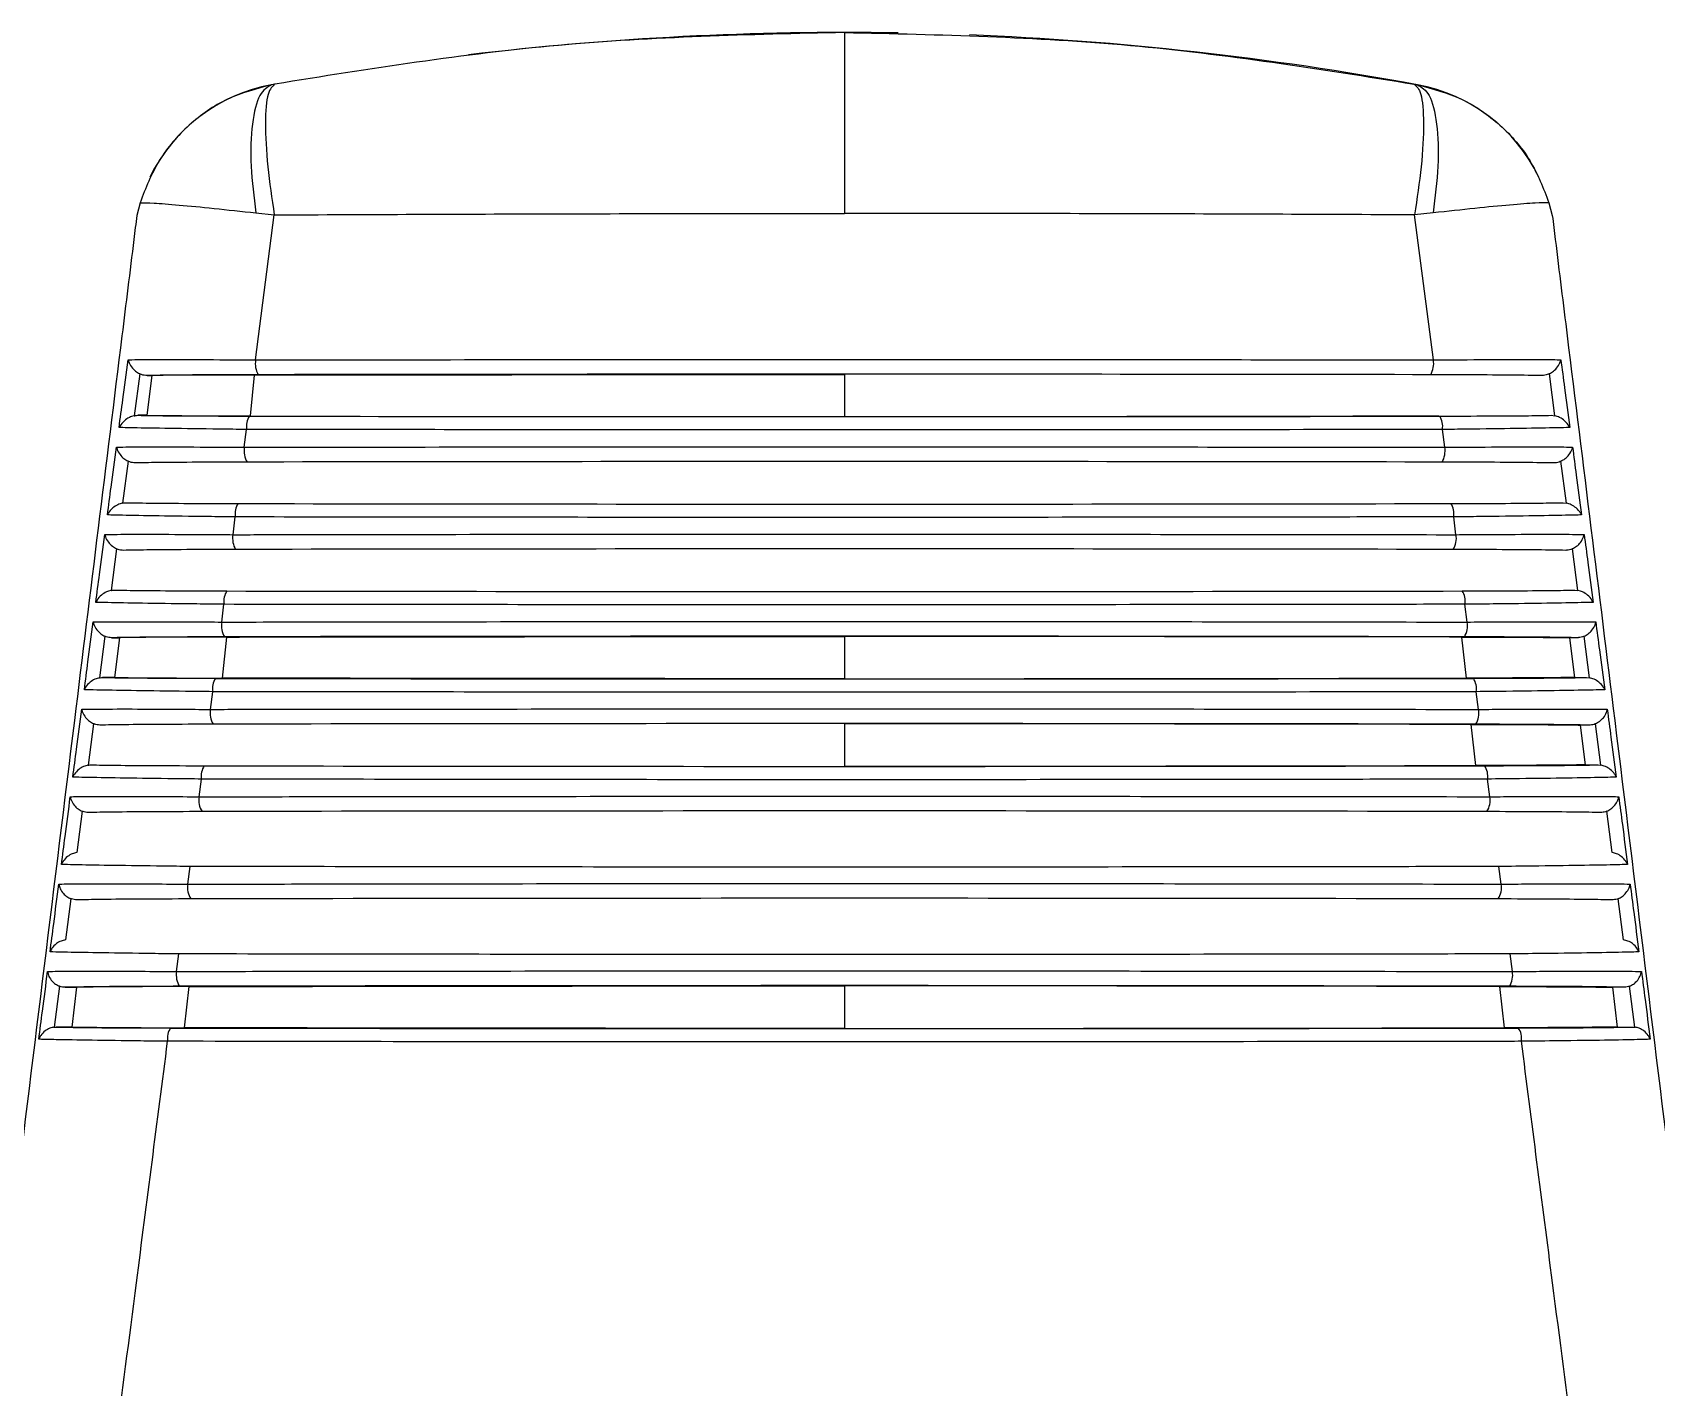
# Model space of a CAD drawing. Extents: x 7 to 135, y 1 to 99.
# Drawn here: x 128.27 to 129.423, y 49.373 to 50.335 of the extents above; entities that cross this region are included whole.
import ezdxf

# ---------------------------------------------------------------- set-up
doc = ezdxf.new("R2010")
doc.units = 0
doc.header["$MEASUREMENT"] = 0
doc.layers.add('OBJECT', color=7, linetype='CONTINUOUS')

msp = doc.modelspace()

# ---------------------------------------------------------------- linework, layer by layer
at = {"layer": 'OBJECT'}
for p, q in [((128.4423, 50.2979), (128.4399, 50.2974)), ((129.2509, 50.2979), (129.2533, 50.2974)), ((128.3537, 50.2319), (128.3537, 50.2319)), ((129.3395, 50.2319), (129.3396, 50.2319)), ((128.3466, 50.2137), (128.3443, 50.2046)), ((129.3466, 50.2137), (129.349, 50.2046)), ((128.4286, 50.1022), (128.4419, 50.2051)), ((128.4288, 50.2065), (128.4419, 50.2051)), ((129.2645, 50.2065), (129.2513, 50.2051)), ((129.2646, 50.1022), (129.2513, 50.2051)), ((128.3464, 50.0924), (128.3424, 50.0626)), ((128.3549, 50.0911), (128.3514, 50.0629)), ((128.3516, 50.0911), (128.3549, 50.0911)), ((128.4249, 50.0625), (128.4279, 50.0915)), ((128.8466, 50.0919), (128.8466, 50.0621)), ((129.3508, 50.0626), (129.3469, 50.0924)), ((128.3514, 50.0629), (128.345, 50.0629)), ((129.3482, 50.0629), (129.3508, 50.0626)), ((128.4206, 50.0402), (128.4222, 50.0529)), ((129.2726, 50.0402), (129.271, 50.0529)), ((128.3381, 50.0303), (128.3342, 50.0006)), ((129.3591, 50.0006), (129.3551, 50.0303)), ((129.3566, 50.0009), (129.3591, 50.0006)), ((128.4126, 49.9782), (128.4142, 49.9908)), ((129.2806, 49.9782), (129.279, 49.9908)), ((128.3299, 49.9682), (128.326, 49.9387)), ((129.3672, 49.9387), (129.3633, 49.9682)), ((129.365, 49.9389), (129.3672, 49.9387)), ((128.4046, 49.9162), (128.4062, 49.9288)), ((129.2886, 49.9162), (129.287, 49.9288)), ((128.3217, 49.9061), (128.3179, 49.8767)), ((128.3264, 49.9051), (128.332, 49.9051)), ((128.332, 49.9051), (128.3286, 49.8769)), ((128.4052, 49.8764), (128.4083, 49.9056)), ((128.8466, 49.906), (128.8466, 49.876)), ((129.288, 49.8764), (129.2849, 49.9056)), ((129.3668, 49.9051), (129.3612, 49.9051)), ((129.3612, 49.9051), (129.3647, 49.8769)), ((129.3754, 49.8767), (129.3715, 49.9061)), ((128.3286, 49.8769), (128.3199, 49.8769)), ((128.3966, 49.8542), (128.3982, 49.8668)), ((129.2967, 49.8542), (129.295, 49.8668)), ((129.3647, 49.8769), (129.3733, 49.8769)), ((129.3733, 49.8769), (129.3754, 49.8767)), ((128.3136, 49.8441), (128.3098, 49.8147)), ((128.8466, 49.844), (128.8466, 49.814)), ((129.2947, 49.8144), (129.2915, 49.8436)), ((129.3751, 49.8431), (129.3688, 49.8431)), ((129.3688, 49.8431), (129.3723, 49.8149)), ((129.3834, 49.8147), (129.3796, 49.8441)), ((129.3723, 49.8149), (129.3816, 49.8149)), ((129.3816, 49.8149), (129.3834, 49.8147)), ((128.3886, 49.7923), (128.3902, 49.8048)), ((129.3047, 49.7923), (129.303, 49.8048)), ((128.3055, 49.782), (128.3017, 49.7527)), ((129.3915, 49.7527), (129.3877, 49.782)), ((128.3806, 49.7303), (128.3822, 49.7428)), ((129.3127, 49.7303), (129.3111, 49.7428)), ((128.2975, 49.7199), (128.2937, 49.6908)), ((129.3995, 49.6908), (129.3958, 49.7199)), ((128.3726, 49.6683), (128.3742, 49.6808)), ((129.3207, 49.6683), (129.3191, 49.6808)), ((128.2895, 49.6579), (128.2857, 49.6288)), ((128.2934, 49.6571), (128.3016, 49.6571)), ((128.3016, 49.6571), (128.2981, 49.6289)), ((128.3782, 49.6284), (128.3815, 49.6576)), ((128.8466, 49.6581), (128.8466, 49.6279)), ((129.315, 49.6284), (129.3118, 49.6576)), ((129.3998, 49.6571), (129.3917, 49.6571)), ((129.3917, 49.6571), (129.3951, 49.6289)), ((129.4075, 49.6288), (129.4038, 49.6579)), ((128.2981, 49.6289), (128.2871, 49.6289)), ((129.3951, 49.6289), (129.4061, 49.6289)), ((129.4061, 49.6289), (129.4075, 49.6288))]:
    msp.add_line(p, q, dxfattribs=at)
for centre, radius, start, end in [((128.8466, 48.0845), 2.25, 89.0318, 96.8113), ((128.8466, 48.0845), 2.25, 79.5863, 87.7412), ((128.4616, 50.1794), 0.12, 100.4137, 154.0782), ((129.2316, 50.1794), 0.12, 25.9218, 79.5863), ((128.4444, 50.0996), 0.016, 170.6772, 209.7359), ((129.2488, 50.0996), 0.016, 330.2622, 9.3246), ((128.4361, 50.055), 0.014, 148.3132, 188.7642), ((129.2572, 50.055), 0.014, 351.2313, 31.6913), ((128.4362, 50.0376), 0.0158, 170.5527, 210.2129), ((129.2571, 50.0376), 0.0158, 329.7863, 9.448), ((128.4279, 49.993), 0.0138, 147.8169, 188.8724), ((129.2654, 49.993), 0.0138, 351.1276, 32.1831), ((128.4279, 49.9756), 0.0156, 170.4369, 210.6808), ((129.2653, 49.9756), 0.0156, 329.3158, 9.5665), ((128.4197, 49.931), 0.0136, 147.3315, 188.9736), ((129.2736, 49.931), 0.0136, 351.0293, 32.6656), ((128.4197, 49.9136), 0.0153, 170.3163, 211.1532), ((129.2735, 49.9136), 0.0153, 328.8463, 9.6873), ((128.4115, 49.8689), 0.0135, 146.8546, 189.0669), ((129.2817, 49.8689), 0.0135, 350.9316, 33.1487), ((128.4115, 49.8517), 0.0152, 170.2017, 211.613), ((129.2817, 49.8517), 0.0152, 328.3837, 9.8001), ((128.4033, 49.8069), 0.0133, 146.3755, 189.1595), ((129.2899, 49.8069), 0.0133, 350.8383, 33.6234), ((128.4033, 49.7897), 0.015, 170.0902, 212.0722), ((129.2899, 49.7897), 0.015, 327.9289, 9.9086), ((128.3951, 49.7277), 0.0148, 169.9789, 212.531), ((129.2981, 49.7277), 0.0148, 327.4697, 10.0235), ((128.3869, 49.6657), 0.0146, 169.8688, 212.985), ((129.3063, 49.6657), 0.0146, 327.0146, 10.1332), ((128.3788, 49.6209), 0.0128, 144.9665, 189.4327), ((129.3144, 49.6209), 0.0128, 350.5644, 35.0348)]:
    msp.add_arc(centre, radius, start, end, dxfattribs=at)
for centre, major_axis, start_param, end_param in [((128.8466, 50.0729), (2.1942, 0), 1.380004, 1.761588), ((128.8466, 50.0811), (2.1948, 0), 4.518704, 4.906074), ((128.8466, 50.0109), (2.1975, 0), 1.376591, 1.765002), ((128.8466, 50.0191), (2.1981, 0), 4.515292, 4.909486), ((128.8466, 49.9489), (2.2007, 0), 1.373185, 1.768407), ((128.8466, 49.9571), (2.2013, 0), 4.511889, 4.912889), ((128.8466, 49.8869), (2.204, 0), 1.369788, 1.771804), ((128.8466, 49.8951), (2.2046, 0), 4.508493, 4.916285), ((128.8466, 49.8249), (2.2072, 0), 1.366399, 1.775193), ((128.8466, 49.8331), (2.2078, 0), 4.505106, 4.919672), ((128.8466, 49.7629), (2.2105, 0), 1.363019, 1.778574), ((128.8466, 49.7009), (2.2137, 0), 1.359646, 1.781947), ((128.8466, 49.6389), (2.217, 0), 1.356281, 1.785312), ((128.8466, 49.6471), (2.2176, 0), 4.494993, 4.929785)]:
    msp.add_ellipse(centre, major_axis=major_axis, ratio=0.008727, start_param=start_param, end_param=end_param, dxfattribs=at)
for points, knots in [([(128.8466, 50.3345), (128.7788, 50.333), (128.6432, 50.3299), (128.5093, 50.3086), (128.4423, 50.2979)], [0, 0, 0, 0, 0.5, 1, 1, 1, 1]), ([(128.8466, 50.3345), (128.8466, 50.3327), (128.8466, 50.3291), (128.8466, 50.2996), (128.8466, 50.2566), (128.8466, 50.2225), (128.8466, 50.2061)], [0, 0, 0, 0, 0.240772, 0.499999, 0.759228, 1, 1, 1, 1]), ([(128.8466, 50.3345), (128.9144, 50.333), (129.05, 50.3299), (129.1839, 50.3086), (129.2509, 50.2979)], [0, 0, 0, 0, 0.4999999, 1, 1, 1, 1]), ([(128.4399, 50.2974), (128.4293, 50.2946), (128.4079, 50.2889), (128.3806, 50.2697), (128.3586, 50.2446), (128.3506, 50.224), (128.3466, 50.2137)], [0, 0, 0, 0, 0.249997, 0.5, 0.749997, 1, 1, 1, 1]), ([(128.4399, 50.2974), (128.437, 50.2957), (128.4308, 50.2921), (128.4257, 50.271), (128.4246, 50.2412), (128.4274, 50.2178), (128.4288, 50.2065)], [0, 0, 0, 0, 0.241561, 0.500001, 0.75844, 1, 1, 1, 1]), ([(128.4423, 50.2979), (128.4406, 50.2963), (128.4368, 50.293), (128.4351, 50.2716), (128.4366, 50.2409), (128.4402, 50.2168), (128.4419, 50.2051)], [0, 0, 0, 0, 0.24117, 0.499999, 0.758832, 1, 1, 1, 1]), ([(129.2509, 50.2979), (129.2527, 50.2963), (129.2564, 50.293), (129.2581, 50.2716), (129.2566, 50.2409), (129.253, 50.2168), (129.2513, 50.2051)], [0, 0, 0, 0, 0.2411698, 0.499999, 0.7588316, 1, 1, 1, 1]), ([(129.2533, 50.2974), (129.2563, 50.2957), (129.2624, 50.2921), (129.2675, 50.271), (129.2687, 50.2412), (129.2658, 50.2178), (129.2645, 50.2065)], [0, 0, 0, 0, 0.2415616, 0.5000007, 0.7584403, 1, 1, 1, 1]), ([(129.2533, 50.2974), (129.264, 50.2946), (129.2853, 50.2889), (129.3127, 50.2697), (129.3347, 50.2446), (129.3426, 50.224), (129.3466, 50.2137)], [0, 0, 0, 0, 0.249999, 0.5, 0.749997, 1, 1, 1, 1]), ([(128.3466, 50.2137), (128.3493, 50.2137), (128.3548, 50.2137), (128.3735, 50.2122), (128.3982, 50.2099), (128.4186, 50.2076), (128.4288, 50.2065)], [0, 0, 0, 0, 0.25, 0.499999, 0.75, 1, 1, 1, 1]), ([(129.3466, 50.2137), (129.3439, 50.2137), (129.3385, 50.2137), (129.3197, 50.2122), (129.295, 50.2099), (129.2747, 50.2076), (129.2645, 50.2065)], [0, 0, 0, 0, 0.25, 0.499999, 0.750001, 1, 1, 1, 1]), ([(128.3443, 50.2046), (128.3436, 50.1989), (128.3401, 50.1705), (128.3253, 50.0511), (128.2969, 49.8213), (128.2714, 49.6142), (128.2571, 49.4981)], [0, 0, 0, 0, 0.024147, 0.120738, 0.507103, 1, 1, 1, 1]), ([(128.4419, 50.2051), (128.5085, 50.2054), (128.6425, 50.206), (128.7782, 50.2061), (128.8466, 50.2061)], [0, 0, 0, 0, 0.496375, 1, 1, 1, 1]), ([(129.2513, 50.2051), (129.1848, 50.2054), (129.0508, 50.206), (128.915, 50.2061), (128.8466, 50.2061)], [0, 0, 0, 0, 0.496376, 1, 1, 1, 1]), ([(129.349, 50.2046), (129.3497, 50.1989), (129.3532, 50.1705), (129.368, 50.0511), (129.3964, 49.8213), (129.4219, 49.6142), (129.4362, 49.4981)], [0, 0, 0, 0, 0.024147, 0.120738, 0.507103, 1, 1, 1, 1]), ([(128.3317, 50.0542), (128.3326, 50.0608), (128.3348, 50.0768), (128.3369, 50.0929), (128.3382, 50.1023)], [0, 0, 0, 0, 0.41232, 1, 1, 1, 1]), ([(128.3382, 50.1023), (128.339, 50.1023), (128.3422, 50.1024), (128.3529, 50.1025), (128.3759, 50.1025), (128.4049, 50.1024), (128.4233, 50.1022), (128.4286, 50.1022)], [0, 0, 0, 0, 0.057678, 0.219414, 0.543376, 0.867764, 1, 1, 1, 1]), ([(128.3382, 50.1023), (128.3382, 50.1023), (128.3383, 50.1019), (128.3387, 50.1002), (128.3402, 50.0975), (128.343, 50.0943), (128.3453, 50.093), (128.3464, 50.0924)], [0, 0, 0, 0, 0.008627, 0.099964, 0.471208, 0.763076, 1, 1, 1, 1]), ([(128.4286, 50.1022), (128.4352, 50.1022), (128.4679, 50.1023), (128.6064, 50.1024), (128.8102, 50.1026), (129.0573, 50.1025), (129.1955, 50.1023), (129.2646, 50.1022)], [0, 0, 0, 0, 0.023792, 0.118973, 0.500647, 0.750324, 1, 1, 1, 1]), ([(129.2646, 50.1022), (129.2711, 50.1022), (129.2908, 50.1024), (129.3205, 50.1025), (129.3418, 50.1025), (129.3515, 50.1024), (129.3542, 50.1023), (129.3551, 50.1023)], [0, 0, 0, 0, 0.161731, 0.488574, 0.814945, 0.942319, 1, 1, 1, 1]), ([(129.3469, 50.0924), (129.3479, 50.093), (129.3502, 50.0943), (129.3531, 50.0975), (129.3545, 50.1002), (129.355, 50.1019), (129.3551, 50.1023), (129.3551, 50.1023)], [0, 0, 0, 0, 0.236933, 0.528789, 0.900033, 0.991373, 1, 1, 1, 1]), ([(129.3551, 50.1023), (129.3559, 50.0957), (129.3581, 50.0797), (129.3602, 50.0636), (129.3615, 50.0542)], [0, 0, 0, 0, 0.4123149, 1, 1, 1, 1]), ([(128.3516, 50.0911), (128.3503, 50.0912), (128.3485, 50.0914), (128.3468, 50.0921), (128.3464, 50.0924)], [0, 0, 0, 0, 0.730746, 1, 1, 1, 1]), ([(128.4305, 50.0917), (128.4185, 50.0916), (128.3946, 50.0916), (128.3674, 50.0914), (128.3564, 50.0912), (128.3516, 50.0911)], [0, 0, 0, 0, 0.361188, 0.722455, 1, 1, 1, 1]), ([(128.4279, 50.0915), (128.4167, 50.0915), (128.3926, 50.0914), (128.3687, 50.0913), (128.3575, 50.0912), (128.3549, 50.0911)], [0, 0, 0, 0, 0.393566, 0.855355, 1, 1, 1, 1]), ([(128.4279, 50.0915), (128.5057, 50.0916), (128.6443, 50.0918), (128.7849, 50.0919), (128.8466, 50.0919)], [0, 0, 0, 0, 0.56076, 1, 1, 1, 1]), ([(129.3416, 50.0911), (129.3352, 50.0912), (129.3224, 50.0914), (129.2935, 50.0916), (129.2722, 50.0916), (129.2627, 50.0917)], [0, 0, 0, 0, 0.357962, 0.715855, 1, 1, 1, 1]), ([(129.3469, 50.0924), (129.3467, 50.0923), (129.3454, 50.0917), (129.3436, 50.0912), (129.342, 50.0911), (129.3416, 50.0911)], [0, 0, 0, 0, 0.1123895, 0.7840846, 1, 1, 1, 1]), ([(128.3424, 50.0626), (128.3412, 50.0622), (128.3386, 50.0614), (128.335, 50.0588), (128.3328, 50.0562), (128.3319, 50.0546), (128.3317, 50.0542), (128.3317, 50.0542)], [0, 0, 0, 0, 0.2294396, 0.5216163, 0.9054698, 0.9917184, 1, 1, 1, 1]), ([(128.3424, 50.0626), (128.3427, 50.0626), (128.3436, 50.0628), (128.3445, 50.0629), (128.345, 50.0629)], [0, 0, 0, 0, 0.349949, 1, 1, 1, 1]), ([(128.345, 50.0629), (128.3512, 50.0628), (128.3637, 50.0626), (128.3926, 50.0624), (128.4143, 50.0624), (128.4242, 50.0623)], [0, 0, 0, 0, 0.352892, 0.705727, 1, 1, 1, 1]), ([(128.3514, 50.0629), (128.3604, 50.0628), (128.3785, 50.0626), (128.4065, 50.0625), (128.4222, 50.0625), (128.4249, 50.0625)], [0, 0, 0, 0, 0.453822, 0.907586, 1, 1, 1, 1]), ([(128.8466, 50.0621), (128.9059, 50.0621), (129.0474, 50.0621), (129.1871, 50.0624), (129.2684, 50.0625)], [0, 0, 0, 0, 0.418548, 1, 1, 1, 1]), ([(129.2691, 50.0623), (129.281, 50.0624), (129.3048, 50.0624), (129.3324, 50.0626), (129.3433, 50.0628), (129.3482, 50.0629)], [0, 0, 0, 0, 0.356145, 0.7123771, 1, 1, 1, 1]), ([(129.3615, 50.0542), (129.3615, 50.0542), (129.3613, 50.0546), (129.3604, 50.0562), (129.3583, 50.0588), (129.3546, 50.0614), (129.352, 50.0622), (129.3508, 50.0626)], [0, 0, 0, 0, 0.008279, 0.094533, 0.478373, 0.770554, 1, 1, 1, 1]), ([(128.4222, 50.0529), (128.4157, 50.0529), (128.3961, 50.0532), (128.3665, 50.0536), (128.345, 50.0539), (128.3353, 50.0541), (128.3326, 50.0542), (128.3317, 50.0542)], [0, 0, 0, 0, 0.16013, 0.482999, 0.805363, 0.942121, 1, 1, 1, 1]), ([(129.271, 50.0529), (129.2644, 50.0528), (129.2317, 50.0528), (129.0933, 50.0526), (128.8874, 50.0525), (128.6359, 50.0526), (128.4934, 50.0528), (128.4222, 50.0529)], [0, 0, 0, 0, 0.02343, 0.117165, 0.493038, 0.746519, 1, 1, 1, 1]), ([(129.3615, 50.0542), (129.3607, 50.0542), (129.3576, 50.0541), (129.3472, 50.0539), (129.3246, 50.0535), (129.2955, 50.0531), (129.2767, 50.0529), (129.271, 50.0529)], [0, 0, 0, 0, 0.057876, 0.218013, 0.538016, 0.858387, 1, 1, 1, 1]), ([(128.3235, 49.9922), (128.3243, 49.9988), (128.3265, 50.0148), (128.3286, 50.0309), (128.3299, 50.0403)], [0, 0, 0, 0, 0.412352, 1, 1, 1, 1]), ([(128.3299, 50.0403), (128.3307, 50.0403), (128.3338, 50.0404), (128.3441, 50.0405), (128.3667, 50.0405), (128.3959, 50.0404), (128.4148, 50.0402), (128.4206, 50.0402)], [0, 0, 0, 0, 0.057938, 0.217496, 0.537031, 0.856976, 1, 1, 1, 1]), ([(128.3299, 50.0403), (128.3299, 50.0403), (128.33, 50.0398), (128.3305, 50.0381), (128.332, 50.0353), (128.3348, 50.0322), (128.3371, 50.0309), (128.3381, 50.0303)], [0, 0, 0, 0, 0.0085547, 0.1229269, 0.4857848, 0.7693019, 1, 1, 1, 1]), ([(128.4206, 50.0402), (128.4272, 50.0402), (128.4599, 50.0403), (128.5983, 50.0405), (128.8047, 50.0406), (129.0574, 50.0405), (129.2009, 50.0403), (129.2726, 50.0402)], [0, 0, 0, 0, 0.023339, 0.116711, 0.491126, 0.745563, 1, 1, 1, 1]), ([(129.2726, 50.0402), (129.2791, 50.0403), (129.2988, 50.0404), (129.3284, 50.0405), (129.35, 50.0405), (129.3598, 50.0404), (129.3625, 50.0403), (129.3634, 50.0403)], [0, 0, 0, 0, 0.1595524, 0.4819915, 0.8039627, 0.9420582, 1, 1, 1, 1]), ([(129.3551, 50.0303), (129.3561, 50.0309), (129.3584, 50.0322), (129.3612, 50.0352), (129.3628, 50.038), (129.3633, 50.0398), (129.3634, 50.0403), (129.3634, 50.0403)], [0, 0, 0, 0, 0.22565, 0.506977, 0.868226, 0.991447, 1, 1, 1, 1]), ([(129.3634, 50.0403), (129.3642, 50.0337), (129.3664, 50.0177), (129.3685, 50.0016), (129.3698, 49.9922)], [0, 0, 0, 0, 0.412358, 1, 1, 1, 1]), ([(128.3432, 50.0291), (128.3419, 50.0292), (128.3401, 50.0294), (128.3385, 50.0301), (128.3381, 50.0303)], [0, 0, 0, 0, 0.750505, 1, 1, 1, 1]), ([(128.4225, 50.0297), (128.4106, 50.0296), (128.3867, 50.0296), (128.359, 50.0294), (128.3481, 50.0292), (128.3432, 50.0291)], [0, 0, 0, 0, 0.355594, 0.711271, 1, 1, 1, 1]), ([(129.3501, 50.0291), (129.3439, 50.0292), (129.3315, 50.0294), (129.3024, 50.0296), (129.2806, 50.0297), (129.2707, 50.0297)], [0, 0, 0, 0, 0.352325, 0.704579, 1, 1, 1, 1]), ([(129.3551, 50.0303), (129.355, 50.0302), (129.3537, 50.0296), (129.352, 50.0292), (129.3504, 50.0291), (129.3501, 50.0291)], [0, 0, 0, 0, 0.097595, 0.793516, 1, 1, 1, 1]), ([(128.3342, 50.0006), (128.333, 50.0003), (128.3304, 49.9995), (128.3268, 49.997), (128.3246, 49.9944), (128.3237, 49.9927), (128.3235, 49.9922), (128.3235, 49.9922)], [0, 0, 0, 0, 0.223274, 0.506284, 0.880313, 0.991816, 1, 1, 1, 1]), ([(128.3342, 50.0006), (128.3344, 50.0007), (128.3353, 50.0008), (128.3361, 50.0009), (128.3366, 50.0009)], [0, 0, 0, 0, 0.324157, 1, 1, 1, 1]), ([(128.3366, 50.0009), (128.3426, 50.0008), (128.3547, 50.0006), (128.3836, 50.0004), (128.4058, 50.0003), (128.4162, 50.0003)], [0, 0, 0, 0, 0.34753, 0.695, 1, 1, 1, 1]), ([(129.2771, 50.0003), (129.289, 50.0004), (129.3128, 50.0004), (129.3407, 50.0006), (129.3516, 50.0008), (129.3566, 50.0009)], [0, 0, 0, 0, 0.350807, 0.701699, 1, 1, 1, 1]), ([(129.3698, 49.9922), (129.3698, 49.9922), (129.3696, 49.9927), (129.3686, 49.9944), (129.3664, 49.997), (129.3628, 49.9995), (129.3602, 50.0003), (129.3591, 50.0006)], [0, 0, 0, 0, 0.008186, 0.119687, 0.493721, 0.776726, 1, 1, 1, 1]), ([(128.4142, 49.9908), (128.4077, 49.9909), (128.3881, 49.9911), (128.3586, 49.9915), (128.3369, 49.9919), (128.3271, 49.9921), (128.3243, 49.9922), (128.3235, 49.9922)], [0, 0, 0, 0, 0.158036, 0.476678, 0.794818, 0.94186, 1, 1, 1, 1]), ([(129.279, 49.9908), (129.2725, 49.9908), (129.2398, 49.9908), (129.1015, 49.9906), (128.8929, 49.9904), (128.6358, 49.9905), (128.4881, 49.9907), (128.4142, 49.9908)], [0, 0, 0, 0, 0.022991, 0.114968, 0.483793, 0.741896, 1, 1, 1, 1]), ([(129.3698, 49.9922), (129.369, 49.9922), (129.366, 49.9921), (129.3559, 49.9919), (129.3338, 49.9915), (129.3045, 49.9911), (129.2853, 49.9909), (129.279, 49.9908)], [0, 0, 0, 0, 0.058137, 0.216178, 0.531948, 0.848067, 1, 1, 1, 1]), ([(128.3152, 49.9302), (128.3161, 49.9368), (128.3182, 49.9529), (128.3204, 49.9689), (128.3216, 49.9783)], [0, 0, 0, 0, 0.412396, 1, 1, 1, 1]), ([(128.3216, 49.9783), (128.3224, 49.9783), (128.3254, 49.9784), (128.3354, 49.9785), (128.3576, 49.9785), (128.3869, 49.9784), (128.4063, 49.9783), (128.4126, 49.9782)], [0, 0, 0, 0, 0.0582017, 0.2156906, 0.5310154, 0.8467419, 1, 1, 1, 1]), ([(128.3216, 49.9783), (128.3216, 49.9783), (128.3217, 49.9777), (128.3222, 49.9759), (128.3238, 49.9731), (128.3266, 49.9701), (128.3289, 49.9688), (128.3299, 49.9682)], [0, 0, 0, 0, 0.008485, 0.145066, 0.499716, 0.775211, 1, 1, 1, 1]), ([(128.4126, 49.9782), (128.4191, 49.9782), (128.4518, 49.9783), (128.5901, 49.9785), (128.7993, 49.9786), (129.0574, 49.9785), (129.2062, 49.9783), (129.2806, 49.9782)], [0, 0, 0, 0, 0.022904, 0.114533, 0.481956, 0.740978, 1, 1, 1, 1]), ([(129.2806, 49.9782), (129.2871, 49.9783), (129.3068, 49.9784), (129.3363, 49.9785), (129.3582, 49.9785), (129.368, 49.9784), (129.3708, 49.9783), (129.3716, 49.9783)], [0, 0, 0, 0, 0.157481, 0.475731, 0.793521, 0.941795, 1, 1, 1, 1]), ([(129.3633, 49.9682), (129.3643, 49.9688), (129.3666, 49.97), (129.3694, 49.973), (129.371, 49.9759), (129.3715, 49.9777), (129.3716, 49.9783), (129.3716, 49.9783)], [0, 0, 0, 0, 0.220766, 0.494544, 0.847807, 0.991514, 1, 1, 1, 1]), ([(129.3716, 49.9783), (129.3725, 49.9717), (129.3746, 49.9557), (129.3767, 49.9396), (129.378, 49.9302)], [0, 0, 0, 0, 0.412389, 1, 1, 1, 1]), ([(128.3348, 49.9671), (128.3335, 49.9672), (128.3318, 49.9674), (128.3303, 49.968), (128.3299, 49.9682)], [0, 0, 0, 0, 0.771768, 1, 1, 1, 1]), ([(128.4146, 49.9677), (128.4026, 49.9677), (128.3787, 49.9676), (128.3508, 49.9674), (128.3398, 49.9672), (128.3348, 49.9671)], [0, 0, 0, 0, 0.350317, 0.700708, 1, 1, 1, 1]), ([(129.3585, 49.9671), (129.3525, 49.9672), (129.3405, 49.9674), (129.3114, 49.9676), (129.2891, 49.9677), (129.2787, 49.9677)], [0, 0, 0, 0, 0.347003, 0.693943, 1, 1, 1, 1]), ([(129.3633, 49.9682), (129.3632, 49.9681), (129.362, 49.9676), (129.3603, 49.9672), (129.3588, 49.9671), (129.3585, 49.9671)], [0, 0, 0, 0, 0.081375, 0.802659, 1, 1, 1, 1]), ([(128.326, 49.9387), (128.3249, 49.9383), (128.3223, 49.9376), (128.3187, 49.9352), (128.3165, 49.9326), (128.3155, 49.9308), (128.3153, 49.9302), (128.3152, 49.9302)], [0, 0, 0, 0, 0.217441, 0.491743, 0.85615, 0.991879, 1, 1, 1, 1]), ([(128.326, 49.9387), (128.3262, 49.9387), (128.327, 49.9388), (128.3277, 49.9389), (128.3283, 49.9389)], [0, 0, 0, 0, 0.293642, 1, 1, 1, 1]), ([(128.3283, 49.9389), (128.3341, 49.9388), (128.3457, 49.9386), (128.3747, 49.9384), (128.3974, 49.9383), (128.4082, 49.9383)], [0, 0, 0, 0, 0.342463, 0.684874, 1, 1, 1, 1]), ([(129.285, 49.9383), (129.2969, 49.9383), (129.3207, 49.9384), (129.3489, 49.9386), (129.3598, 49.9388), (129.365, 49.9389)], [0, 0, 0, 0, 0.345762, 0.691607, 1, 1, 1, 1]), ([(129.378, 49.9302), (129.378, 49.9302), (129.3777, 49.9308), (129.3768, 49.9326), (129.3745, 49.9352), (129.3709, 49.9376), (129.3684, 49.9383), (129.3672, 49.9387)], [0, 0, 0, 0, 0.008124, 0.143851, 0.508254, 0.782553, 1, 1, 1, 1]), ([(128.4062, 49.9288), (128.3997, 49.9289), (128.3801, 49.9291), (128.3507, 49.9295), (128.3287, 49.9299), (128.3189, 49.9301), (128.316, 49.9302), (128.3152, 49.9302)], [0, 0, 0, 0, 0.1560411, 0.4706595, 0.7847814, 0.941593, 1, 1, 1, 1]), ([(129.287, 49.9288), (129.2805, 49.9288), (129.2478, 49.9288), (129.1096, 49.9286), (128.8983, 49.9284), (128.6358, 49.9285), (128.4827, 49.9287), (128.4062, 49.9288)], [0, 0, 0, 0, 0.022568, 0.112852, 0.474885, 0.737443, 1, 1, 1, 1]), ([(129.378, 49.9302), (129.3772, 49.9302), (129.3744, 49.9301), (129.3646, 49.9299), (129.3429, 49.9295), (129.3135, 49.9291), (129.2937, 49.9289), (129.287, 49.9288)], [0, 0, 0, 0, 0.058404, 0.214451, 0.526194, 0.838269, 1, 1, 1, 1]), ([(128.3071, 49.8682), (128.3079, 49.8748), (128.31, 49.8909), (128.3122, 49.9069), (128.3134, 49.9163)], [0, 0, 0, 0, 0.412433, 1, 1, 1, 1]), ([(128.3134, 49.9163), (128.3142, 49.9163), (128.317, 49.9164), (128.3267, 49.9165), (128.3485, 49.9165), (128.378, 49.9164), (128.3978, 49.9163), (128.4046, 49.9162)], [0, 0, 0, 0, 0.058464, 0.213982, 0.525307, 0.837023, 1, 1, 1, 1]), ([(128.3134, 49.9163), (128.3134, 49.9163), (128.3135, 49.9157), (128.314, 49.9138), (128.3156, 49.9109), (128.3185, 49.9079), (128.3207, 49.9067), (128.3217, 49.9061)], [0, 0, 0, 0, 0.00832, 0.166407, 0.512968, 0.78086, 1, 1, 1, 1]), ([(128.4046, 49.9162), (128.4111, 49.9162), (128.4438, 49.9163), (128.582, 49.9165), (128.7938, 49.9167), (129.0575, 49.9166), (129.2116, 49.9163), (129.2886, 49.9162)], [0, 0, 0, 0, 0.0224838, 0.1124332, 0.4731191, 0.7365596, 1, 1, 1, 1]), ([(129.2886, 49.9162), (129.2951, 49.9163), (129.3147, 49.9164), (129.3443, 49.9165), (129.3663, 49.9165), (129.3762, 49.9164), (129.3791, 49.9163), (129.3798, 49.9163)], [0, 0, 0, 0, 0.155512, 0.469781, 0.783592, 0.941533, 1, 1, 1, 1]), ([(129.3715, 49.9061), (129.3725, 49.9067), (129.3747, 49.9079), (129.3776, 49.9108), (129.3792, 49.9137), (129.3797, 49.9156), (129.3798, 49.9163), (129.3798, 49.9163)], [0, 0, 0, 0, 0.21612, 0.482653, 0.828149, 0.991679, 1, 1, 1, 1]), ([(129.3798, 49.9163), (129.3807, 49.9097), (129.3828, 49.8937), (129.3849, 49.8776), (129.3862, 49.8682)], [0, 0, 0, 0, 0.412426, 1, 1, 1, 1]), ([(128.3264, 49.9051), (128.3251, 49.9052), (128.3235, 49.9054), (128.322, 49.906), (128.3217, 49.9061)], [0, 0, 0, 0, 0.794602, 1, 1, 1, 1]), ([(128.4066, 49.9057), (128.3947, 49.9057), (128.3708, 49.9056), (128.3425, 49.9054), (128.3316, 49.9052), (128.3264, 49.9051)], [0, 0, 0, 0, 0.345327, 0.690726, 1, 1, 1, 1]), ([(128.4083, 49.9056), (128.3939, 49.9055), (128.3666, 49.9055), (128.343, 49.9053), (128.3337, 49.9052), (128.332, 49.9051)], [0, 0, 0, 0, 0.47715, 0.907814, 1, 1, 1, 1]), ([(128.4083, 49.9056), (128.5021, 49.9057), (128.6473, 49.9059), (128.7944, 49.906), (128.8466, 49.906)], [0, 0, 0, 0, 0.645444, 1, 1, 1, 1]), ([(129.2849, 49.9056), (129.1912, 49.9057), (129.0459, 49.9059), (128.8988, 49.906), (128.8466, 49.906)], [0, 0, 0, 0, 0.645444, 1, 1, 1, 1]), ([(129.2849, 49.9056), (129.2993, 49.9055), (129.3267, 49.9055), (129.3502, 49.9053), (129.3596, 49.9052), (129.3612, 49.9051)], [0, 0, 0, 0, 0.477153, 0.907814, 1, 1, 1, 1]), ([(129.3668, 49.9051), (129.361, 49.9052), (129.3494, 49.9054), (129.3203, 49.9056), (129.2976, 49.9057), (129.2867, 49.9057)], [0, 0, 0, 0, 0.341978, 0.683892, 1, 1, 1, 1]), ([(129.3715, 49.9061), (129.3714, 49.9061), (129.3702, 49.9056), (129.3686, 49.9052), (129.3671, 49.9051), (129.3668, 49.9051)], [0, 0, 0, 0, 0.063501, 0.811422, 1, 1, 1, 1]), ([(128.3179, 49.8767), (128.3168, 49.8764), (128.3142, 49.8757), (128.3107, 49.8734), (128.3083, 49.8707), (128.3073, 49.8689), (128.3071, 49.8682), (128.3071, 49.8682)], [0, 0, 0, 0, 0.211947, 0.477979, 0.832969, 0.991961, 1, 1, 1, 1]), ([(128.3982, 49.8668), (128.3917, 49.8669), (128.3722, 49.8671), (128.3427, 49.8675), (128.3205, 49.8679), (128.3107, 49.8681), (128.3078, 49.8682), (128.3071, 49.8682)], [0, 0, 0, 0, 0.154143, 0.464927, 0.775223, 0.941323, 1, 1, 1, 1]), ([(128.3179, 49.8767), (128.3181, 49.8767), (128.3187, 49.8768), (128.3194, 49.8769), (128.3199, 49.8769)], [0, 0, 0, 0, 0.2573406, 1, 1, 1, 1]), ([(128.3199, 49.8769), (128.3256, 49.8768), (128.3368, 49.8766), (128.3658, 49.8764), (128.3889, 49.8763), (128.4002, 49.8763)], [0, 0, 0, 0, 0.3376748, 0.6752947, 1, 1, 1, 1]), ([(128.3286, 49.8769), (128.337, 49.8768), (128.3538, 49.8766), (128.3828, 49.8765), (128.4005, 49.8764), (128.4052, 49.8764)], [0, 0, 0, 0, 0.423007, 0.84596, 1, 1, 1, 1]), ([(129.295, 49.8668), (129.2885, 49.8668), (129.2558, 49.8667), (129.1177, 49.8665), (128.9038, 49.8664), (128.6357, 49.8665), (128.4774, 49.8667), (128.3982, 49.8668)], [0, 0, 0, 0, 0.02216, 0.110812, 0.466297, 0.733148, 1, 1, 1, 1]), ([(128.8466, 49.876), (128.7875, 49.876), (128.6392, 49.8761), (128.4931, 49.8763), (128.4052, 49.8764)], [0, 0, 0, 0, 0.399041, 1, 1, 1, 1]), ([(128.8466, 49.876), (128.9058, 49.876), (129.054, 49.8761), (129.2002, 49.8763), (129.288, 49.8764)], [0, 0, 0, 0, 0.399041, 1, 1, 1, 1]), ([(129.3647, 49.8769), (129.3563, 49.8768), (129.3395, 49.8766), (129.3105, 49.8765), (129.2927, 49.8764), (129.288, 49.8764)], [0, 0, 0, 0, 0.423008, 0.84596, 1, 1, 1, 1]), ([(129.293, 49.8763), (129.3049, 49.8763), (129.3287, 49.8764), (129.3572, 49.8766), (129.3681, 49.8768), (129.3733, 49.8769)], [0, 0, 0, 0, 0.340989, 0.682056, 1, 1, 1, 1]), ([(129.3862, 49.8682), (129.3854, 49.8682), (129.3827, 49.8681), (129.3733, 49.8679), (129.3519, 49.8675), (129.3224, 49.8671), (129.3022, 49.8669), (129.295, 49.8668)], [0, 0, 0, 0, 0.058674, 0.212822, 0.520728, 0.828955, 1, 1, 1, 1]), ([(129.3862, 49.8682), (129.3862, 49.8682), (129.3859, 49.8689), (129.3849, 49.8707), (129.3825, 49.8734), (129.379, 49.8757), (129.3765, 49.8764), (129.3754, 49.8767)], [0, 0, 0, 0, 0.0080414, 0.1670337, 0.5220136, 0.7880527, 1, 1, 1, 1]), ([(128.2989, 49.8062), (128.2998, 49.8128), (128.3019, 49.8289), (128.304, 49.8449), (128.3052, 49.8543)], [0, 0, 0, 0, 0.4124703, 1, 1, 1, 1]), ([(128.3052, 49.8543), (128.306, 49.8543), (128.3087, 49.8544), (128.3181, 49.8545), (128.3395, 49.8546), (128.3691, 49.8544), (128.3893, 49.8543), (128.3966, 49.8542)], [0, 0, 0, 0, 0.058732, 0.212375, 0.519886, 0.827777, 1, 1, 1, 1]), ([(128.3052, 49.8543), (128.3052, 49.8543), (128.3054, 49.8536), (128.3059, 49.8516), (128.3076, 49.8487), (128.3104, 49.8458), (128.3126, 49.8446), (128.3136, 49.8441)], [0, 0, 0, 0, 0.0082134, 0.1869885, 0.5256305, 0.7861704, 1, 1, 1, 1]), ([(128.3966, 49.8542), (128.4031, 49.8543), (128.4358, 49.8543), (128.5739, 49.8545), (128.7883, 49.8547), (129.0575, 49.8546), (129.2169, 49.8544), (129.2967, 49.8542)], [0, 0, 0, 0, 0.022079, 0.110409, 0.464597, 0.732298, 1, 1, 1, 1]), ([(129.2967, 49.8542), (129.3031, 49.8543), (129.3227, 49.8544), (129.3522, 49.8545), (129.3745, 49.8545), (129.3844, 49.8544), (129.3873, 49.8543), (129.388, 49.8543)], [0, 0, 0, 0, 0.153633, 0.464107, 0.774128, 0.941265, 1, 1, 1, 1]), ([(129.3796, 49.8441), (129.3806, 49.8446), (129.3828, 49.8458), (129.3857, 49.8486), (129.3873, 49.8516), (129.3879, 49.8536), (129.388, 49.8543), (129.388, 49.8543)], [0, 0, 0, 0, 0.211706, 0.471307, 0.809161, 0.991786, 1, 1, 1, 1]), ([(129.388, 49.8543), (129.3889, 49.8477), (129.391, 49.8317), (129.3931, 49.8156), (129.3943, 49.8062)], [0, 0, 0, 0, 0.412461, 1, 1, 1, 1]), ([(128.3181, 49.8431), (128.3168, 49.8432), (128.3153, 49.8434), (128.3139, 49.844), (128.3136, 49.8441)], [0, 0, 0, 0, 0.819081, 1, 1, 1, 1]), ([(128.3986, 49.8437), (128.3867, 49.8437), (128.3629, 49.8436), (128.3342, 49.8434), (128.3234, 49.8432), (128.3181, 49.8431)], [0, 0, 0, 0, 0.340601, 0.681277, 1, 1, 1, 1]), ([(129.2915, 49.8436), (129.198, 49.8437), (129.0506, 49.844), (128.9012, 49.844), (128.8466, 49.844)], [0, 0, 0, 0, 0.634567, 1, 1, 1, 1]), ([(129.2915, 49.8436), (129.3062, 49.8436), (129.3339, 49.8435), (129.3577, 49.8433), (129.367, 49.8432), (129.3688, 49.8431)], [0, 0, 0, 0, 0.477551, 0.899064, 1, 1, 1, 1]), ([(129.3751, 49.8431), (129.3695, 49.8432), (129.3583, 49.8434), (129.3292, 49.8436), (129.306, 49.8437), (129.2946, 49.8437)], [0, 0, 0, 0, 0.337219, 0.674379, 1, 1, 1, 1]), ([(129.3796, 49.8441), (129.3796, 49.844), (129.3784, 49.8435), (129.3769, 49.8432), (129.3754, 49.8431), (129.3751, 49.8431)], [0, 0, 0, 0, 0.043898, 0.819893, 1, 1, 1, 1]), ([(128.3098, 49.8147), (128.3087, 49.8144), (128.3062, 49.8138), (128.3027, 49.8115), (128.3003, 49.8089), (128.2992, 49.8069), (128.2989, 49.8062), (128.2989, 49.8062)], [0, 0, 0, 0, 0.206742, 0.464935, 0.810705, 0.992039, 1, 1, 1, 1]), ([(128.3098, 49.8147), (128.3099, 49.8147), (128.3105, 49.8148), (128.3112, 49.8149), (128.3117, 49.8149)], [0, 0, 0, 0, 0.2141, 1, 1, 1, 1]), ([(128.3117, 49.8149), (128.3171, 49.8148), (128.328, 49.8146), (128.3569, 49.8144), (128.3805, 49.8143), (128.3922, 49.8143)], [0, 0, 0, 0, 0.333135, 0.666223, 1, 1, 1, 1]), ([(128.8466, 49.814), (128.9058, 49.814), (129.0563, 49.814), (129.2046, 49.8143), (129.2947, 49.8144)], [0, 0, 0, 0, 0.393082, 1, 1, 1, 1]), ([(129.3723, 49.8149), (129.3641, 49.8148), (129.3477, 49.8146), (129.3184, 49.8145), (129.3001, 49.8144), (129.2947, 49.8144)], [0, 0, 0, 0, 0.41401, 0.827964, 1, 1, 1, 1]), ([(129.301, 49.8143), (129.3129, 49.8143), (129.3366, 49.8144), (129.3655, 49.8146), (129.3762, 49.8148), (129.3816, 49.8149)], [0, 0, 0, 0, 0.336463, 0.673002, 1, 1, 1, 1]), ([(129.3943, 49.8062), (129.3943, 49.8062), (129.394, 49.8069), (129.393, 49.8089), (129.3906, 49.8115), (129.387, 49.8138), (129.3846, 49.8144), (129.3834, 49.8147)], [0, 0, 0, 0, 0.007961, 0.189296, 0.535071, 0.793257, 1, 1, 1, 1]), ([(128.3902, 49.8048), (128.3837, 49.8049), (128.3642, 49.8051), (128.3348, 49.8055), (128.3124, 49.8059), (128.3025, 49.8061), (128.2997, 49.8062), (128.2989, 49.8062)], [0, 0, 0, 0, 0.152332, 0.45946, 0.766108, 0.941052, 1, 1, 1, 1]), ([(129.303, 49.8048), (129.2965, 49.8048), (129.2639, 49.8047), (129.1258, 49.8045), (128.9093, 49.8043), (128.6357, 49.8044), (128.472, 49.8047), (128.3902, 49.8048)], [0, 0, 0, 0, 0.021766, 0.108843, 0.45801, 0.729005, 1, 1, 1, 1]), ([(129.3943, 49.8062), (129.3936, 49.8062), (129.391, 49.8061), (129.3819, 49.8059), (129.3609, 49.8055), (129.3313, 49.8051), (129.3107, 49.8049), (129.303, 49.8048)], [0, 0, 0, 0, 0.058946, 0.211287, 0.515535, 0.820094, 1, 1, 1, 1]), ([(128.2908, 49.7442), (128.2917, 49.7508), (128.2938, 49.7669), (128.2959, 49.7829), (128.2971, 49.7923)], [0, 0, 0, 0, 0.412495, 1, 1, 1, 1]), ([(128.2971, 49.7923), (128.2978, 49.7923), (128.3004, 49.7924), (128.3095, 49.7925), (128.3305, 49.7926), (128.3602, 49.7925), (128.3809, 49.7923), (128.3886, 49.7923)], [0, 0, 0, 0, 0.059002, 0.210855, 0.514733, 0.818978, 1, 1, 1, 1]), ([(128.2971, 49.7923), (128.2971, 49.7923), (128.2972, 49.7915), (128.2978, 49.7895), (128.2995, 49.7865), (128.3023, 49.7836), (128.3045, 49.7825), (128.3055, 49.782)], [0, 0, 0, 0, 0.008137, 0.206902, 0.53776, 0.791252, 1, 1, 1, 1]), ([(128.3886, 49.7923), (128.3951, 49.7923), (128.4277, 49.7923), (128.5658, 49.7925), (128.7828, 49.7927), (129.0576, 49.7926), (129.2223, 49.7924), (129.3047, 49.7923)], [0, 0, 0, 0, 0.021688, 0.108455, 0.456373, 0.728186, 1, 1, 1, 1]), ([(129.3047, 49.7923), (129.3111, 49.7923), (129.3307, 49.7925), (129.3601, 49.7926), (129.3826, 49.7925), (129.3926, 49.7924), (129.3954, 49.7923), (129.3961, 49.7923)], [0, 0, 0, 0, 0.151845, 0.458696, 0.765104, 0.940994, 1, 1, 1, 1]), ([(129.3877, 49.782), (129.3887, 49.7825), (129.3909, 49.7836), (129.3937, 49.7865), (129.3955, 49.7894), (129.396, 49.7915), (129.3961, 49.7923), (129.3961, 49.7923)], [0, 0, 0, 0, 0.207494, 0.460467, 0.790805, 0.991863, 1, 1, 1, 1]), ([(129.3961, 49.7923), (129.397, 49.7857), (129.3991, 49.7697), (129.4012, 49.7536), (129.4024, 49.7442)], [0, 0, 0, 0, 0.412498, 1, 1, 1, 1]), ([(128.3098, 49.7811), (128.3086, 49.7812), (128.3071, 49.7814), (128.3057, 49.7819), (128.3055, 49.782)], [0, 0, 0, 0, 0.8454607, 1, 1, 1, 1]), ([(128.3906, 49.7817), (128.3787, 49.7817), (128.3549, 49.7816), (128.326, 49.7814), (128.3152, 49.7812), (128.3098, 49.7811)], [0, 0, 0, 0, 0.336125, 0.6723177, 1, 1, 1, 1]), ([(129.3834, 49.7811), (129.378, 49.7812), (129.3671, 49.7814), (129.3381, 49.7816), (129.3144, 49.7817), (129.3026, 49.7817)], [0, 0, 0, 0, 0.332713, 0.665366, 1, 1, 1, 1]), ([(129.3877, 49.782), (129.3877, 49.782), (129.3865, 49.7815), (129.3851, 49.7812), (129.3836, 49.7811), (129.3834, 49.7811)], [0, 0, 0, 0, 0.022444, 0.828097, 1, 1, 1, 1]), ([(128.3017, 49.7527), (128.3006, 49.7525), (128.2982, 49.7519), (128.2947, 49.7497), (128.2922, 49.747), (128.2912, 49.745), (128.2909, 49.7442), (128.2908, 49.7442)], [0, 0, 0, 0, 0.201842, 0.452547, 0.789399, 0.992111, 1, 1, 1, 1]), ([(129.4024, 49.7442), (129.4024, 49.7442), (129.4021, 49.745), (129.401, 49.747), (129.3985, 49.7497), (129.395, 49.7519), (129.3926, 49.7525), (129.3915, 49.7527)], [0, 0, 0, 0, 0.007889, 0.210599, 0.547443, 0.79816, 1, 1, 1, 1]), ([(128.3822, 49.7428), (128.3757, 49.7429), (128.3562, 49.7431), (128.3269, 49.7435), (128.3043, 49.7439), (128.2944, 49.7441), (128.2915, 49.7442), (128.2908, 49.7442)], [0, 0, 0, 0, 0.150604, 0.454245, 0.75741, 0.940778, 1, 1, 1, 1]), ([(129.3111, 49.7428), (129.3045, 49.7428), (129.2719, 49.7427), (129.1339, 49.7425), (128.9148, 49.7423), (128.6356, 49.7424), (128.4667, 49.7427), (128.3822, 49.7428)], [0, 0, 0, 0, 0.021386, 0.106942, 0.450009, 0.725005, 1, 1, 1, 1]), ([(129.4024, 49.7442), (129.4017, 49.7442), (129.3993, 49.7441), (129.3904, 49.7439), (129.3699, 49.7435), (129.3401, 49.7431), (129.3191, 49.7429), (129.3111, 49.7428)], [0, 0, 0, 0, 0.05922, 0.20983, 0.510596, 0.811653, 1, 1, 1, 1]), ([(128.2828, 49.6822), (128.2836, 49.6888), (128.2857, 49.7049), (128.2878, 49.7209), (128.289, 49.7303)], [0, 0, 0, 0, 0.412532, 1, 1, 1, 1]), ([(128.289, 49.7303), (128.2897, 49.7303), (128.2921, 49.7304), (128.301, 49.7305), (128.3215, 49.7306), (128.3513, 49.7305), (128.3724, 49.7303), (128.3806, 49.7303)], [0, 0, 0, 0, 0.059279, 0.209423, 0.509834, 0.8106, 1, 1, 1, 1]), ([(128.289, 49.7303), (128.289, 49.7303), (128.2892, 49.7292), (128.2898, 49.7269), (128.2918, 49.7239), (128.2945, 49.7214), (128.2965, 49.7204), (128.2975, 49.7199)], [0, 0, 0, 0, 0.008066, 0.28272, 0.593782, 0.796108, 1, 1, 1, 1]), ([(128.3806, 49.7303), (128.3871, 49.7303), (128.4197, 49.7303), (128.5577, 49.7306), (128.7773, 49.7307), (129.0576, 49.7307), (129.2277, 49.7304), (129.3127, 49.7303)], [0, 0, 0, 0, 0.021311, 0.106568, 0.448432, 0.724216, 1, 1, 1, 1]), ([(129.3127, 49.7303), (129.3191, 49.7303), (129.3387, 49.7305), (129.368, 49.7306), (129.3907, 49.7305), (129.4007, 49.7304), (129.4035, 49.7303), (129.4042, 49.7303)], [0, 0, 0, 0, 0.150136, 0.453529, 0.756485, 0.940718, 1, 1, 1, 1]), ([(129.3958, 49.7199), (129.3967, 49.7204), (129.3989, 49.7215), (129.4017, 49.7243), (129.4035, 49.7273), (129.4041, 49.7294), (129.4042, 49.7303), (129.4042, 49.7303)], [0, 0, 0, 0, 0.2034717, 0.4500529, 0.7731151, 0.9919327, 1, 1, 1, 1]), ([(129.4042, 49.7303), (129.4051, 49.7237), (129.4072, 49.7077), (129.4092, 49.6916), (129.4105, 49.6822)], [0, 0, 0, 0, 0.412522, 1, 1, 1, 1]), ([(128.3016, 49.7191), (128.3004, 49.7192), (128.299, 49.7194), (128.2976, 49.7199), (128.2975, 49.7199)], [0, 0, 0, 0, 0.873725, 1, 1, 1, 1]), ([(128.3827, 49.7198), (128.3708, 49.7197), (128.347, 49.7197), (128.3177, 49.7194), (128.307, 49.7192), (128.3016, 49.7191)], [0, 0, 0, 0, 0.3318732, 0.6638158, 1, 1, 1, 1]), ([(129.3916, 49.7191), (129.3864, 49.7192), (129.3759, 49.7194), (129.3469, 49.7196), (129.3229, 49.7197), (129.3106, 49.7198)], [0, 0, 0, 0, 0.328435, 0.656815, 1, 1, 1, 1]), ([(129.3958, 49.7199), (129.3946, 49.7196), (129.3933, 49.7192), (129.3918, 49.7191), (129.3916, 49.7191)], [0, 0, 0, 0, 0.835983, 1, 1, 1, 1]), ([(128.2937, 49.6908), (128.2926, 49.6905), (128.2902, 49.69), (128.2868, 49.6879), (128.2842, 49.6852), (128.2831, 49.6831), (128.2828, 49.6822), (128.2828, 49.6822)], [0, 0, 0, 0, 0.197192, 0.440806, 0.768922, 0.992204, 1, 1, 1, 1]), ([(128.3742, 49.6808), (128.3677, 49.6808), (128.3482, 49.6811), (128.319, 49.6815), (128.2962, 49.6819), (128.2862, 49.6821), (128.2834, 49.6822), (128.2828, 49.6822)], [0, 0, 0, 0, 0.148953, 0.44926, 0.749101, 0.940502, 1, 1, 1, 1]), ([(129.4105, 49.6822), (129.4098, 49.6822), (129.4075, 49.6821), (129.3989, 49.6819), (129.3788, 49.6815), (129.349, 49.6811), (129.3276, 49.6809), (129.3191, 49.6808)], [0, 0, 0, 0, 0.0594959, 0.2084598, 0.5058927, 0.8036078, 1, 1, 1, 1]), ([(129.4105, 49.6822), (129.4104, 49.6822), (129.4101, 49.6831), (129.409, 49.6852), (129.4065, 49.6879), (129.403, 49.69), (129.4006, 49.6905), (129.3995, 49.6908)], [0, 0, 0, 0, 0.007796, 0.231082, 0.559199, 0.802807, 1, 1, 1, 1]), ([(129.3191, 49.6808), (129.3125, 49.6808), (129.2799, 49.6807), (129.1421, 49.6805), (128.9203, 49.6803), (128.6356, 49.6804), (128.4613, 49.6806), (128.3742, 49.6808)], [0, 0, 0, 0, 0.021019, 0.105106, 0.44228, 0.72114, 1, 1, 1, 1]), ([(128.2748, 49.6202), (128.2756, 49.6268), (128.2777, 49.6429), (128.2798, 49.6589), (128.281, 49.6683)], [0, 0, 0, 0, 0.412557, 1, 1, 1, 1]), ([(128.281, 49.6683), (128.2816, 49.6683), (128.2839, 49.6684), (128.2925, 49.6685), (128.3126, 49.6686), (128.3425, 49.6685), (128.364, 49.6683), (128.3726, 49.6683)], [0, 0, 0, 0, 0.059554, 0.208064, 0.505163, 0.802607, 1, 1, 1, 1]), ([(128.281, 49.6683), (128.281, 49.6683), (128.2811, 49.6671), (128.2818, 49.6648), (128.2838, 49.6617), (128.2865, 49.6593), (128.2885, 49.6583), (128.2895, 49.6579)], [0, 0, 0, 0, 0.007975, 0.299088, 0.602911, 0.80071, 1, 1, 1, 1]), ([(128.3726, 49.6683), (128.3791, 49.6683), (128.4117, 49.6684), (128.5495, 49.6686), (128.7719, 49.6688), (129.0577, 49.6687), (129.233, 49.6684), (129.3207, 49.6683)], [0, 0, 0, 0, 0.020947, 0.104746, 0.44076, 0.72038, 1, 1, 1, 1]), ([(129.3207, 49.6683), (129.3271, 49.6683), (129.3467, 49.6685), (129.376, 49.6686), (129.3989, 49.6685), (129.4088, 49.6684), (129.4116, 49.6683), (129.4123, 49.6683)], [0, 0, 0, 0, 0.148504, 0.448597, 0.748257, 0.940444, 1, 1, 1, 1]), ([(129.4038, 49.6579), (129.4048, 49.6583), (129.4067, 49.6593), (129.4094, 49.6617), (129.4114, 49.6648), (129.4121, 49.6671), (129.4123, 49.6683), (129.4123, 49.6683)], [0, 0, 0, 0, 0.199303, 0.397095, 0.700915, 0.992025, 1, 1, 1, 1]), ([(129.4123, 49.6683), (129.4131, 49.6617), (129.4152, 49.6457), (129.4173, 49.6296), (129.4185, 49.6202)], [0, 0, 0, 0, 0.412558, 1, 1, 1, 1]), ([(128.2934, 49.6571), (128.2922, 49.6572), (128.2909, 49.6573), (128.2896, 49.6578), (128.2895, 49.6579)], [0, 0, 0, 0, 0.9040913, 1, 1, 1, 1]), ([(128.3747, 49.6578), (128.3628, 49.6577), (128.3391, 49.6577), (128.3095, 49.6574), (128.2989, 49.6572), (128.2934, 49.6571)], [0, 0, 0, 0, 0.327832, 0.655736, 1, 1, 1, 1]), ([(128.3815, 49.6576), (128.3685, 49.6576), (128.3426, 49.6575), (128.3162, 49.6573), (128.3053, 49.6572), (128.3016, 49.6571)], [0, 0, 0, 0, 0.396564, 0.793195, 1, 1, 1, 1]), ([(128.3815, 49.6576), (128.4747, 49.6578), (128.6287, 49.658), (128.785, 49.6581), (128.8466, 49.6581)], [0, 0, 0, 0, 0.605765, 1, 1, 1, 1]), ([(129.3118, 49.6576), (129.2185, 49.6578), (129.0646, 49.658), (128.9082, 49.6581), (128.8466, 49.6581)], [0, 0, 0, 0, 0.605766, 1, 1, 1, 1]), ([(129.3118, 49.6576), (129.3247, 49.6576), (129.3506, 49.6575), (129.377, 49.6573), (129.3879, 49.6572), (129.3917, 49.6571)], [0, 0, 0, 0, 0.396561, 0.793195, 1, 1, 1, 1]), ([(129.3998, 49.6571), (129.3947, 49.6572), (129.3846, 49.6574), (129.3557, 49.6577), (129.3313, 49.6577), (129.3186, 49.6578)], [0, 0, 0, 0, 0.324373, 0.64869, 1, 1, 1, 1]), ([(129.4038, 49.6579), (129.4027, 49.6575), (129.4014, 49.6572), (129.4, 49.6571), (129.3998, 49.6571)], [0, 0, 0, 0, 0.843616, 1, 1, 1, 1]), ([(128.2857, 49.6288), (128.2847, 49.6286), (128.2823, 49.6281), (128.2788, 49.626), (128.2762, 49.6233), (128.2751, 49.6212), (128.2748, 49.6202), (128.2748, 49.6202)], [0, 0, 0, 0, 0.192791, 0.429653, 0.74931, 0.992265, 1, 1, 1, 1]), ([(128.2857, 49.6288), (128.2857, 49.6288), (128.2862, 49.6289), (128.2866, 49.6289), (128.2871, 49.6289)], [0, 0, 0, 0, 0.020203, 1, 1, 1, 1]), ([(128.2871, 49.6289), (128.292, 49.6288), (128.3018, 49.6286), (128.3305, 49.6283), (128.3553, 49.6283), (128.3683, 49.6282)], [0, 0, 0, 0, 0.320861, 0.641679, 1, 1, 1, 1]), ([(128.2981, 49.6289), (128.3057, 49.6288), (128.3208, 49.6286), (128.3508, 49.6284), (128.371, 49.6284), (128.3782, 49.6284)], [0, 0, 0, 0, 0.3900012, 0.7799536, 1, 1, 1, 1]), ([(128.8466, 49.6279), (128.7678, 49.6279), (128.6103, 49.628), (128.4555, 49.6282), (128.3782, 49.6284)], [0, 0, 0, 0, 0.500491, 1, 1, 1, 1]), ([(128.8466, 49.6279), (128.9254, 49.6279), (129.0829, 49.628), (129.2377, 49.6282), (129.315, 49.6284)], [0, 0, 0, 0, 0.500491, 1, 1, 1, 1]), ([(129.3951, 49.6289), (129.3876, 49.6288), (129.3725, 49.6286), (129.3425, 49.6284), (129.3223, 49.6284), (129.315, 49.6284)], [0, 0, 0, 0, 0.3900012, 0.7799536, 1, 1, 1, 1]), ([(129.3249, 49.6282), (129.3367, 49.6283), (129.3604, 49.6283), (129.3901, 49.6286), (129.4007, 49.6288), (129.4061, 49.6289)], [0, 0, 0, 0, 0.324206, 0.64849, 1, 1, 1, 1]), ([(129.4185, 49.6202), (129.4185, 49.6202), (129.4181, 49.6212), (129.417, 49.6233), (129.4144, 49.626), (129.411, 49.6281), (129.4086, 49.6286), (129.4075, 49.6288)], [0, 0, 0, 0, 0.007731, 0.250693, 0.570346, 0.807209, 1, 1, 1, 1]), ([(128.3662, 49.6188), (128.3597, 49.6188), (128.3402, 49.6191), (128.311, 49.6195), (128.288, 49.6199), (128.2781, 49.6201), (128.2754, 49.6202), (128.2748, 49.6202)], [0, 0, 0, 0, 0.147376, 0.444496, 0.741155, 0.94022, 1, 1, 1, 1]), ([(128.3133, 49.2095), (128.3236, 49.2888), (128.3412, 49.4252), (128.3588, 49.5617), (128.3662, 49.6188)], [0, 0, 0, 0, 0.58145, 1, 1, 1, 1]), ([(129.3271, 49.6188), (129.3206, 49.6187), (129.288, 49.6187), (129.1502, 49.6185), (128.9258, 49.6183), (128.6355, 49.6183), (128.456, 49.6186), (128.3662, 49.6188)], [0, 0, 0, 0, 0.020664, 0.103331, 0.434809, 0.717404, 1, 1, 1, 1]), ([(129.4185, 49.6202), (129.4178, 49.6202), (129.4157, 49.6201), (129.4074, 49.6199), (129.3877, 49.6195), (129.3578, 49.6191), (129.336, 49.6189), (129.3271, 49.6188)], [0, 0, 0, 0, 0.059777, 0.207159, 0.501413, 0.795934, 1, 1, 1, 1]), ([(129.3799, 49.2095), (129.3697, 49.2888), (129.3521, 49.4252), (129.3344, 49.5617), (129.3271, 49.6188)], [0, 0, 0, 0, 0.58145, 1, 1, 1, 1])]:
    msp.add_open_spline(points, degree=3, knots=knots, dxfattribs=at)

doc.saveas('drawing.dxf')
